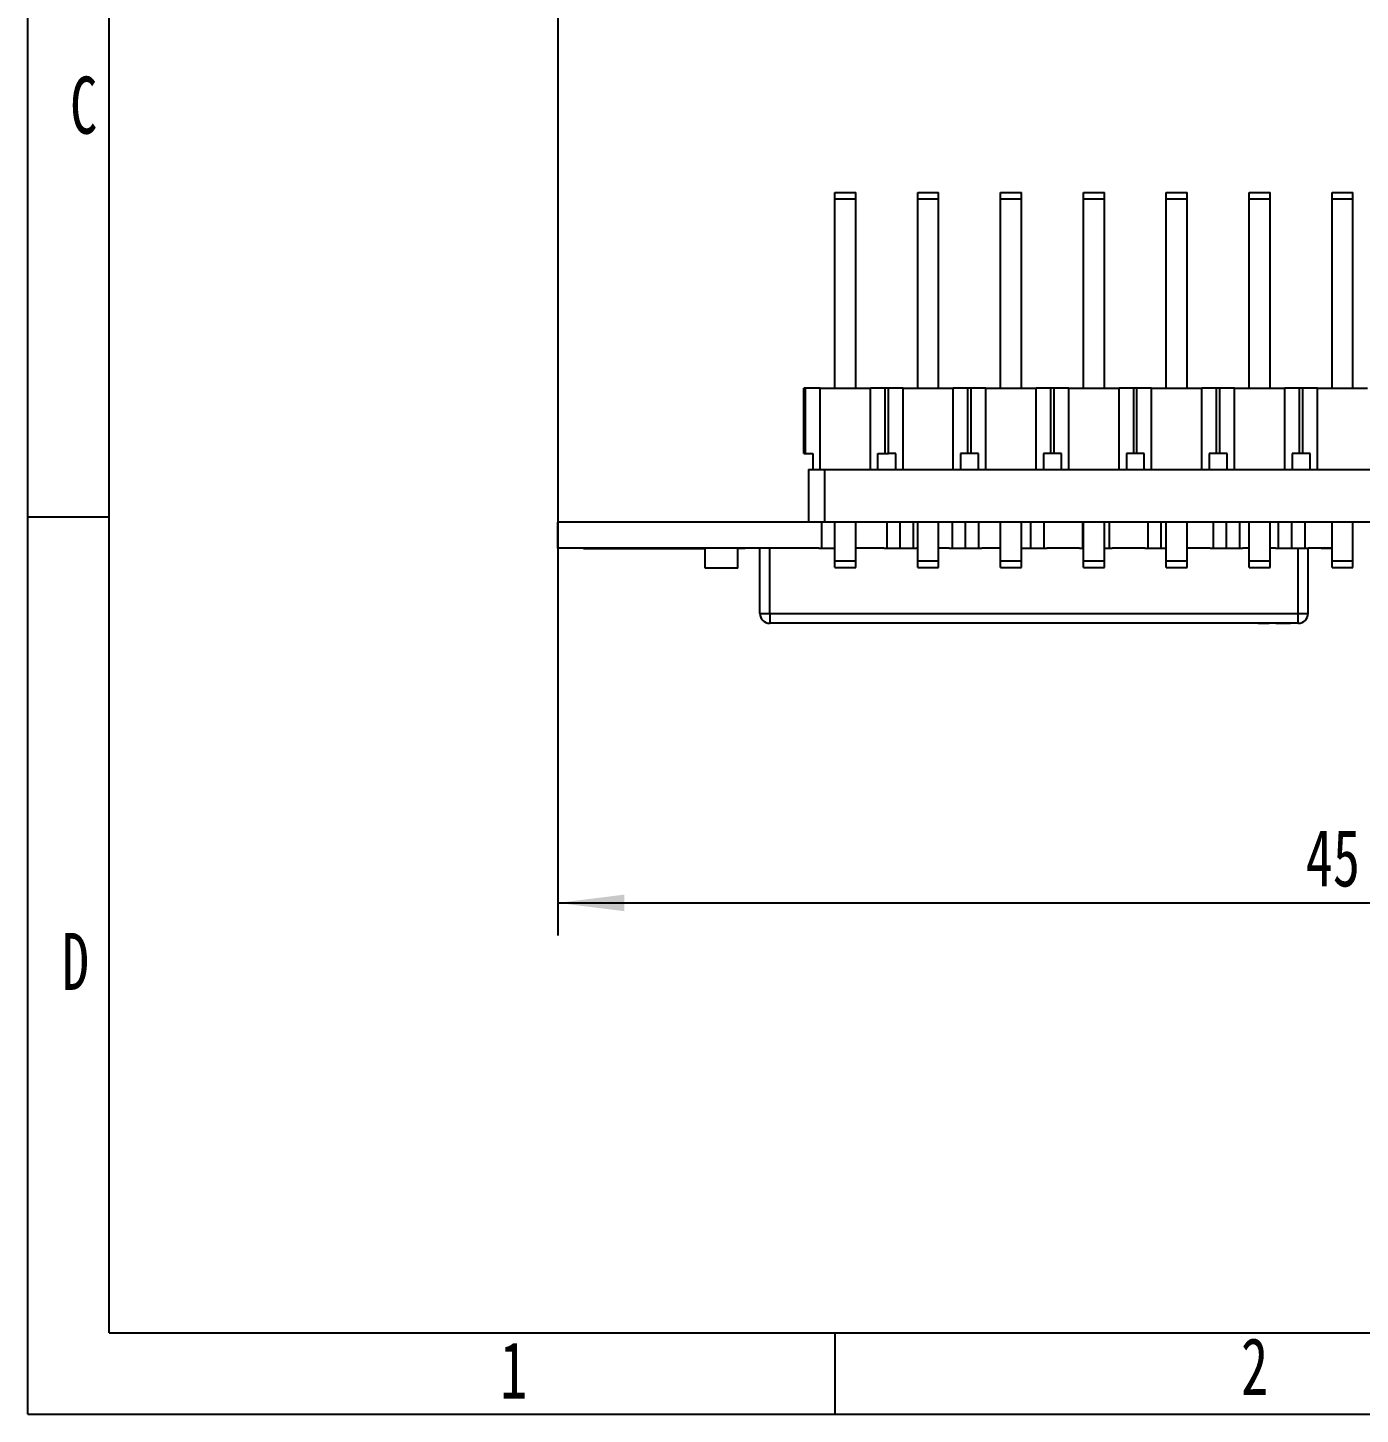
# Model space of a CAD drawing. Header units: millimetres. Extents: x 0 to 297, y 0 to 210.
# Drawn here: x 0 to 81.7, y 0 to 85 of the extents above; entities that cross this region are included whole.
import ezdxf

# ---------------------------------------------------------------- set-up
doc = ezdxf.new("R2010")
doc.units = ezdxf.units.MM
doc.layers.add('图框', color=7, linetype='Continuous')
doc.styles.add('SLDTEXTSTYLE0', font='TXT', dxfattribs={"width": 0.7})
doc.dimstyles.new('SLDDIMSTYLE0', dxfattribs={"dimtxt": 3.5, "dimasz": 4.08, "dimexe": 0, "dimexo": 0.0625, "dimgap": 0.875, "dimtad": 2, "dimlfac": 0.5, "dimrnd": 1e-09, "dimzin": 12, "dimdsep": 46, "dimtxsty": 'SLDTEXTSTYLE0', "dimsah": 1, "dimcen": 0.09, "dimadec": 0, "dimazin": 3, "dimtfac": 1, "dimtofl": 0, "dimtmove": 0, "dimatfit": 3, "dimfxl": 0, "dimfrac": 2, "dimtolj": 1, "dimtzin": 12, "dimarcsym": 0})

# ---------------------------------------------------------------- blocks, each defined once
blk = doc.blocks.new('_D_1')
at = {"layer": '图框'}
for p, q in [((32.492, 126.144), (32.492, 29.353)), ((123.815, 120.344), (123.815, 29.353)), ((32.492, 31.353), (123.815, 31.353))]:
    blk.add_line(p, q, dxfattribs=at)
for points in [[(32.492, 31.353), (36.572, 30.845), (36.572, 31.861)], [(123.815, 31.353), (119.735, 31.861), (119.735, 30.845)]]:
    blk.add_solid(points, dxfattribs=at)
at = {"layer": '图框', "insert": (78.348, 35.865), "char_height": 3.5, "attachment_point": 1, "style": 'SLDTEXTSTYLE0'}
blk.add_mtext('45.66', dxfattribs=at)

msp = doc.modelspace()

# ---------------------------------------------------------------- linework, layer by layer
at = {"color": 7, "linetype": 'Continuous', "lineweight": 25}
for p, q in [((49.486, 74.917), (50.766, 74.917)), ((49.486, 74.517), (49.486, 74.917)), ((50.766, 74.517), (50.766, 74.917)), ((54.566, 74.917), (55.846, 74.917)), ((54.566, 74.517), (54.566, 74.917)), ((55.846, 74.517), (55.846, 74.917)), ((59.646, 74.517), (59.646, 74.917)), ((59.646, 74.917), (60.926, 74.917)), ((60.926, 74.517), (60.926, 74.917)), ((64.726, 74.917), (66.006, 74.917)), ((64.726, 74.517), (64.726, 74.917)), ((66.006, 74.517), (66.006, 74.917)), ((69.806, 74.917), (71.086, 74.917)), ((69.806, 74.517), (69.806, 74.917)), ((71.086, 74.517), (71.086, 74.917)), ((74.886, 74.917), (76.166, 74.917)), ((74.886, 74.517), (74.886, 74.917)), ((76.166, 74.517), (76.166, 74.917)), ((79.966, 74.917), (81.246, 74.917)), ((79.966, 74.517), (79.966, 74.917)), ((81.246, 74.517), (81.246, 74.917)), ((49.486, 74.517), (50.766, 74.517)), ((49.486, 62.917), (49.486, 74.517)), ((50.766, 62.917), (50.766, 74.517)), ((54.566, 74.517), (55.846, 74.517)), ((54.566, 62.917), (54.566, 74.517)), ((55.846, 62.917), (55.846, 74.517)), ((59.646, 74.517), (60.926, 74.517)), ((59.646, 62.917), (59.646, 74.517)), ((60.926, 62.917), (60.926, 74.517)), ((64.726, 74.517), (66.006, 74.517)), ((64.726, 62.917), (64.726, 74.517)), ((66.006, 62.917), (66.006, 74.517)), ((69.806, 74.517), (71.086, 74.517)), ((69.806, 62.917), (69.806, 74.517)), ((71.086, 62.917), (71.086, 74.517)), ((74.886, 74.517), (76.166, 74.517)), ((74.886, 62.917), (74.886, 74.517)), ((76.166, 62.917), (76.166, 74.517)), ((79.966, 74.517), (81.246, 74.517)), ((79.966, 62.917), (79.966, 74.517)), ((81.246, 62.917), (81.246, 74.517)), ((47.586, 58.917), (47.586, 62.917)), ((47.686, 62.917), (47.586, 62.917)), ((47.686, 58.917), (47.686, 62.917)), ((48.586, 62.917), (47.686, 62.917)), ((48.586, 57.917), (48.586, 62.917)), ((48.586, 62.917), (51.666, 62.917)), ((51.666, 57.917), (51.666, 62.917)), ((52.566, 62.917), (51.666, 62.917)), ((52.566, 58.917), (52.566, 62.917)), ((52.766, 62.917), (52.566, 62.917)), ((52.766, 58.917), (52.766, 62.917)), ((53.666, 62.917), (52.766, 62.917)), ((53.666, 57.917), (53.666, 62.917)), ((53.666, 62.917), (56.746, 62.917)), ((56.746, 57.917), (56.746, 62.917)), ((57.646, 62.917), (56.746, 62.917)), ((57.646, 58.917), (57.646, 62.917)), ((57.846, 62.917), (57.646, 62.917)), ((57.846, 58.917), (57.846, 62.917)), ((58.746, 62.917), (57.846, 62.917)), ((58.746, 57.917), (58.746, 62.917)), ((58.746, 62.917), (61.826, 62.917)), ((61.826, 57.917), (61.826, 62.917)), ((62.726, 62.917), (61.826, 62.917)), ((62.726, 58.917), (62.726, 62.917)), ((62.926, 62.917), (62.726, 62.917)), ((62.926, 58.917), (62.926, 62.917)), ((63.826, 62.917), (62.926, 62.917)), ((63.826, 57.917), (63.826, 62.917)), ((63.826, 62.917), (66.906, 62.917)), ((66.906, 57.917), (66.906, 62.917)), ((67.806, 62.917), (66.906, 62.917)), ((67.806, 58.917), (67.806, 62.917)), ((68.006, 62.917), (67.806, 62.917)), ((68.006, 58.917), (68.006, 62.917)), ((68.906, 62.917), (68.006, 62.917)), ((68.906, 57.917), (68.906, 62.917)), ((68.906, 62.917), (71.986, 62.917)), ((71.986, 57.917), (71.986, 62.917)), ((72.886, 62.917), (71.986, 62.917)), ((72.886, 58.917), (72.886, 62.917)), ((73.086, 62.917), (72.886, 62.917)), ((73.086, 58.917), (73.086, 62.917)), ((73.986, 62.917), (73.086, 62.917)), ((73.986, 57.917), (73.986, 62.917)), ((73.986, 62.917), (77.066, 62.917)), ((77.066, 57.917), (77.066, 62.917)), ((77.966, 62.917), (77.066, 62.917)), ((77.966, 58.917), (77.966, 62.917)), ((78.166, 62.917), (77.966, 62.917)), ((78.166, 58.917), (78.166, 62.917)), ((79.066, 62.917), (78.166, 62.917)), ((79.066, 57.917), (79.066, 62.917)), ((79.066, 62.917), (82.146, 62.917)), ((47.586, 58.917), (47.686, 58.917)), ((47.686, 58.917), (48.136, 58.917)), ((48.136, 58.917), (48.136, 57.917)), ((52.116, 58.917), (52.566, 58.917)), ((52.116, 57.917), (52.116, 58.917)), ((52.566, 58.917), (52.766, 58.917)), ((53.216, 58.917), (52.766, 58.917)), ((53.216, 57.917), (53.216, 58.917)), ((57.196, 58.917), (57.196, 57.917)), ((57.646, 58.917), (57.196, 58.917)), ((57.846, 58.917), (57.646, 58.917)), ((58.296, 58.917), (57.846, 58.917)), ((58.296, 57.917), (58.296, 58.917)), ((62.276, 58.917), (62.276, 57.917)), ((62.726, 58.917), (62.276, 58.917)), ((62.926, 58.917), (62.726, 58.917)), ((63.376, 58.917), (62.926, 58.917)), ((63.376, 57.917), (63.376, 58.917)), ((67.356, 58.917), (67.356, 57.917)), ((67.806, 58.917), (67.356, 58.917)), ((68.006, 58.917), (67.806, 58.917)), ((68.456, 58.917), (68.006, 58.917)), ((68.456, 57.917), (68.456, 58.917)), ((72.436, 58.917), (72.436, 57.917)), ((72.886, 58.917), (72.436, 58.917)), ((73.086, 58.917), (72.886, 58.917)), ((73.536, 58.917), (73.086, 58.917)), ((73.536, 57.917), (73.536, 58.917)), ((77.516, 58.917), (77.516, 57.917)), ((77.966, 58.917), (77.516, 58.917)), ((78.166, 58.917), (77.966, 58.917)), ((78.616, 58.917), (78.166, 58.917)), ((78.616, 57.917), (78.616, 58.917)), ((47.865, 57.917), (47.865, 54.716)), ((47.865, 57.917), (48.856, 57.917)), ((48.856, 57.917), (48.856, 54.716)), ((48.856, 57.917), (122.824, 57.917)), ((32.492, 53.096), (32.492, 54.696)), ((48.492, 54.696), (32.492, 54.696)), ((47.865, 54.716), (48.856, 54.716)), ((48.492, 54.716), (48.492, 54.696)), ((48.692, 53.076), (48.692, 54.716)), ((48.856, 54.716), (122.824, 54.716)), ((49.486, 52.317), (49.486, 54.716)), ((50.766, 52.317), (50.766, 54.716)), ((52.492, 54.696), (50.766, 54.696)), ((52.492, 54.716), (52.492, 54.696)), ((52.692, 53.076), (52.692, 54.716)), ((53.492, 53.076), (53.492, 54.716)), ((54.292, 54.716), (54.292, 53.076)), ((54.492, 54.716), (54.492, 54.696)), ((54.566, 54.696), (54.492, 54.696)), ((54.566, 52.317), (54.566, 54.716)), ((55.846, 52.317), (55.846, 54.716)), ((56.492, 54.696), (55.846, 54.696)), ((56.492, 54.716), (56.492, 54.696)), ((56.692, 53.076), (56.692, 54.716)), ((57.492, 53.076), (57.492, 54.716)), ((58.292, 54.716), (58.292, 53.076)), ((58.492, 54.716), (58.492, 54.696)), ((59.646, 54.696), (58.492, 54.696)), ((59.646, 52.317), (59.646, 54.716)), ((60.926, 52.317), (60.926, 54.716)), ((61.492, 53.076), (61.492, 54.716)), ((62.292, 54.716), (62.292, 53.076)), ((62.492, 54.716), (62.492, 54.696)), ((64.492, 54.696), (62.492, 54.696)), ((64.492, 54.716), (64.492, 54.696)), ((64.692, 53.076), (64.692, 54.716)), ((64.726, 52.317), (64.726, 54.716)), ((66.006, 52.317), (66.006, 54.716)), ((66.292, 54.716), (66.292, 53.076)), ((66.492, 54.716), (66.492, 54.696)), ((68.492, 54.696), (66.492, 54.696)), ((68.492, 54.716), (68.492, 54.696)), ((68.692, 53.076), (68.692, 54.716)), ((69.492, 53.076), (69.492, 54.716)), ((69.806, 52.317), (69.806, 54.716)), ((71.086, 52.317), (71.086, 54.716)), ((72.492, 54.696), (71.086, 54.696)), ((72.492, 54.716), (72.492, 54.696)), ((72.692, 53.076), (72.692, 54.716)), ((73.492, 53.076), (73.492, 54.716)), ((74.292, 54.716), (74.292, 53.076)), ((74.492, 54.716), (74.492, 54.696)), ((74.886, 54.696), (74.492, 54.696)), ((74.886, 52.317), (74.886, 54.716)), ((76.166, 52.317), (76.166, 54.716)), ((76.492, 54.696), (76.166, 54.696)), ((76.492, 54.716), (76.492, 54.696)), ((76.692, 53.076), (76.692, 54.716)), ((77.492, 53.076), (77.492, 54.716)), ((78.292, 54.716), (78.292, 53.076)), ((78.492, 54.716), (78.492, 54.696)), ((79.966, 54.696), (78.492, 54.696)), ((79.292, 54.716), (79.292, 54.696)), ((79.966, 52.317), (79.966, 54.716)), ((81.246, 52.317), (81.246, 54.716)), ((48.492, 53.096), (32.492, 53.096)), ((34.075, 53.076), (34.075, 53.096)), ((34.075, 53.076), (41.205, 53.076)), ((41.205, 53.076), (41.205, 53.096)), ((41.205, 53.076), (41.525, 53.076)), ((41.525, 51.876), (41.525, 53.096)), ((43.545, 51.876), (43.545, 53.096)), ((43.982, 53.076), (43.545, 53.076)), ((43.982, 53.076), (43.982, 53.096)), ((44.892, 49.096), (44.892, 53.096)), ((45.492, 49.096), (45.492, 53.096)), ((48.492, 53.096), (48.492, 53.076)), ((48.692, 53.076), (48.492, 53.076)), ((49.492, 53.076), (48.692, 53.076)), ((52.492, 53.096), (50.766, 53.096)), ((52.492, 53.096), (52.492, 53.076)), ((52.692, 53.076), (52.492, 53.076)), ((53.492, 53.076), (52.692, 53.076)), ((54.292, 53.076), (53.492, 53.076)), ((54.492, 53.076), (54.292, 53.076)), ((54.566, 53.096), (54.492, 53.096)), ((54.492, 53.096), (54.492, 53.076)), ((56.492, 53.096), (55.846, 53.096)), ((56.492, 53.096), (56.492, 53.076)), ((56.692, 53.076), (56.492, 53.076)), ((57.492, 53.076), (56.692, 53.076)), ((58.292, 53.076), (57.492, 53.076)), ((58.492, 53.076), (58.292, 53.076)), ((59.646, 53.096), (58.492, 53.096)), ((58.492, 53.096), (58.492, 53.076)), ((61.492, 53.076), (60.926, 53.076)), ((62.292, 53.076), (61.492, 53.076)), ((62.492, 53.076), (62.292, 53.076)), ((64.492, 53.096), (62.492, 53.096)), ((62.492, 53.096), (62.492, 53.076)), ((64.492, 53.096), (64.492, 53.076)), ((64.692, 53.076), (64.492, 53.076)), ((64.726, 53.076), (64.692, 53.076)), ((66.292, 53.076), (66.006, 53.076)), ((66.492, 53.076), (66.292, 53.076)), ((68.492, 53.096), (66.492, 53.096)), ((66.492, 53.096), (66.492, 53.076)), ((68.492, 53.096), (68.492, 53.076)), ((68.692, 53.076), (68.492, 53.076)), ((69.492, 53.076), (68.692, 53.076)), ((69.806, 53.076), (69.492, 53.076)), ((72.492, 53.096), (71.086, 53.096)), ((72.492, 53.096), (72.492, 53.076)), ((72.692, 53.076), (72.492, 53.076)), ((73.492, 53.076), (72.692, 53.076)), ((74.292, 53.076), (73.492, 53.076)), ((74.492, 53.076), (74.292, 53.076)), ((74.886, 53.096), (74.492, 53.096)), ((74.492, 53.096), (74.492, 53.076)), ((76.492, 53.096), (76.166, 53.096)), ((76.492, 53.096), (76.492, 53.076)), ((76.692, 53.076), (76.492, 53.076)), ((77.492, 53.076), (76.692, 53.076)), ((78.292, 53.076), (77.492, 53.076)), ((78.492, 53.076), (78.292, 53.076)), ((79.966, 53.096), (78.492, 53.096)), ((78.492, 53.096), (78.492, 53.076)), ((78.492, 49.096), (78.492, 53.076)), ((79.292, 53.096), (79.292, 53.076)), ((79.966, 53.076), (79.292, 53.076)), ((43.545, 51.876), (41.525, 51.876)), ((49.486, 52.317), (50.766, 52.317)), ((49.486, 51.917), (49.486, 52.317)), ((49.486, 51.917), (50.766, 51.917)), ((50.766, 51.917), (50.766, 52.317)), ((54.566, 52.317), (55.846, 52.317)), ((54.566, 51.917), (54.566, 52.317)), ((54.566, 51.917), (55.846, 51.917)), ((55.846, 51.917), (55.846, 52.317)), ((59.646, 52.317), (60.926, 52.317)), ((59.646, 51.917), (59.646, 52.317)), ((59.646, 51.917), (60.926, 51.917)), ((60.926, 51.917), (60.926, 52.317)), ((64.726, 52.317), (66.006, 52.317)), ((64.726, 51.917), (64.726, 52.317)), ((64.726, 51.917), (66.006, 51.917)), ((66.006, 51.917), (66.006, 52.317)), ((69.806, 52.317), (71.086, 52.317)), ((69.806, 51.917), (69.806, 52.317)), ((69.806, 51.917), (71.086, 51.917)), ((71.086, 51.917), (71.086, 52.317)), ((74.886, 52.317), (76.166, 52.317)), ((74.886, 51.917), (74.886, 52.317)), ((74.886, 51.917), (76.166, 51.917)), ((76.166, 51.917), (76.166, 52.317)), ((79.966, 52.317), (81.246, 52.317)), ((79.966, 51.917), (79.966, 52.317)), ((79.966, 51.917), (81.246, 51.917)), ((81.246, 51.917), (81.246, 52.317)), ((44.892, 49.096), (45.492, 49.096)), ((45.492, 49.096), (77.892, 49.096)), ((45.492, 49.096), (45.492, 48.496)), ((77.892, 48.496), (45.492, 48.496)), ((75.258, 48.476), (75.258, 48.496)), ((75.429, 48.476), (75.429, 48.496)), ((75.44, 48.476), (75.44, 48.496)), ((76.118, 48.476), (75.44, 48.476)), ((76.118, 48.476), (76.118, 48.496)), ((76.129, 48.476), (76.129, 48.496)), ((76.515, 48.476), (76.515, 48.496)), ((77.193, 48.476), (76.515, 48.476)), ((77.193, 48.476), (77.193, 48.496)), ((77.266, 48.476), (77.212, 48.476)), ((77.266, 48.476), (77.266, 48.496)), ((77.421, 48.476), (77.421, 48.496)), ((77.514, 48.476), (77.514, 48.496)), ((77.892, 49.096), (78.492, 49.096)), ((77.892, 48.496), (77.892, 49.096))]:
    msp.add_line(p, q, dxfattribs=at)
at = {"color": 8, "linetype": 'Continuous', "lineweight": 25}
msp.add_line((77.892, 49.096), (77.892, 53.076), dxfattribs=at)
at = {"color": 7, "linetype": 'Continuous', "lineweight": 25}
for centre, start, end in [((45.492, 49.096), 180, 270), ((77.892, 49.096), 270, 0)]:
    msp.add_arc(centre, 0.6, start, end, dxfattribs=at)
msp.add_open_spline([(77.421, 48.476), (77.419, 48.476), (77.414, 48.476), (77.376, 48.476), (77.325, 48.476), (77.287, 48.476), (77.266, 48.476)], degree=3, knots=[0, 0, 0, 0, 0.242258, 0.495139, 0.726622, 1, 1, 1, 1], dxfattribs=at)
at = {"layer": '图框'}
for p, q in [((0, 0), (0, 210)), ((5, 55), (0, 55)), ((49.5, 0), (49.5, 5)), ((0, 0), (297, 0))]:
    msp.add_line(p, q, dxfattribs=at)
at = {"layer": '图框', "linetype": 'Continuous', "lineweight": 25}
msp.add_line((5, 5), (5, 205), dxfattribs=at)
at = {"layer": '图框', "lineweight": 25}
msp.add_line((5, 5), (292, 5), dxfattribs=at)

# ---------------------------------------------------------------- texts
at = {"layer": '图框', "char_height": 3.5, "attachment_point": 2, "style": 'SLDTEXTSTYLE0'}
for s, insert in [('C', (3.427, 82.018)), ('D', (2.93, 29.518)), ('1', (29.794, 4.459)), ('2', (75.217, 4.683))]:
    msp.add_mtext(s, dxfattribs=dict(at, insert=insert))

# ---------------------------------------------------------------- dimensions: what is measured, and where the dimension line sits
at = {"layer": '图框'}
dim = msp.add_linear_dim(base=(123.815, 31.353), p1=(32.492, 126.144), p2=(123.815, 120.344), dimstyle='SLDDIMSTYLE0', dxfattribs=at)
dim.commit()
dim.dimension.update_dxf_attribs({"geometry": '_D_1', "text_midpoint": (82.181, 31.353), "dimtype": 160})

doc.saveas('drawing.dxf')
